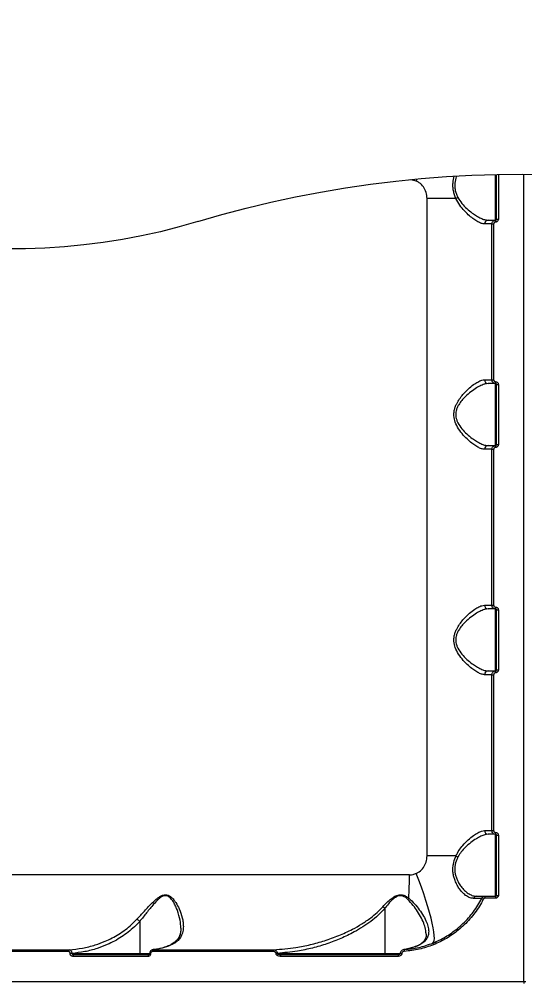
# Model space of a CAD drawing. Header units: millimetres. Extents: x -9608 to 9087, y -7864 to 6934.
# Drawn here: x 3147 to 3416, y 2460 to 2972 of the extents above; entities that cross this region are included whole.
import ezdxf

# ---------------------------------------------------------------- set-up
doc = ezdxf.new("R2010")
doc.units = ezdxf.units.MM
for name, color, linetype in [('DIKOM_ОБЪЕКТ', 7, 'Continuous'), ('DIKOM_РАЗМЕР_ЗОНА', 7, 'Continuous'), ('DIKOM_РАЗМЕР_ОБЪЕКТА', 7, 'Continuous')]:
    doc.layers.add(name, color=color, linetype=linetype)
doc.styles.add('style1', font='arial.ttf', dxfattribs={"width": 0.8})
doc.dimstyles.new('1-50', dxfattribs={"dimtxt": 300, "dimasz": 200, "dimexe": 100, "dimexo": 0, "dimgap": 100, "dimtad": 1, "dimtxsty": 'style1', "dimcen": 200, "dimclrd": 7, "dimclre": 7, "dimclrt": 7, "dimadec": 1, "dimazin": 2, "dimtfac": 1, "dimtmove": 0, "dimatfit": 2, "dimfxl": 0, "dimlwd": 25, "dimlwe": 18, "dimarcsym": 0})

# ---------------------------------------------------------------- blocks, each defined once
blk = doc.blocks.new('*D16')
at = {"layer": 'Defpoints', "color": 0, "transparency": 16777216}
for p in [(-6124.98, 3662.49), (7038.99, -2261.04), (7038.99, -7136.19)]:
    blk.add_point(p, dxfattribs=at)
at = {"layer": 'DIKOM_РАЗМЕР_ОБЪЕКТА', "color": 7, "lineweight": 18, "transparency": 16777216}
for p, q in [((-6124.98, 3662.49), (-6124.98, -7236.19)), ((7038.99, -2261.04), (7038.99, -7236.19))]:
    blk.add_line(p, q, dxfattribs=at)
at = {"layer": 'DIKOM_РАЗМЕР_ОБЪЕКТА', "color": 7, "lineweight": 25, "transparency": 16777216}
blk.add_line((-5924.98, -7136.19), (6838.99, -7136.19), dxfattribs=at)
at = {"layer": 'DIKOM_РАЗМЕР_ОБЪЕКТА', "color": 7, "transparency": 16777216}
for points in [[(-5924.98, -7102.86), (-5924.98, -7169.53), (-6124.98, -7136.19)], [(6838.99, -7102.86), (6838.99, -7169.53), (7038.99, -7136.19)]]:
    blk.add_solid(points, dxfattribs=at)
at = {"layer": 'DIKOM_РАЗМЕР_ОБЪЕКТА', "color": 7, "transparency": 16777216, "insert": (326.37, -6882.92), "char_height": 300, "attachment_point": 5, "style": 'style1'}
blk.add_mtext('13200', dxfattribs=at)
blk = doc.blocks.new('*D19')
at = {"layer": 'Defpoints', "color": 0, "transparency": 16777216}
for p in [(-8101.46, 2662.49), (9079.68, -1911.42), (9079.68, -7764.48)]:
    blk.add_point(p, dxfattribs=at)
at = {"layer": 'DIKOM_РАЗМЕР_ЗОНА', "color": 7, "lineweight": 18, "transparency": 16777216}
for p, q in [((-8101.46, 2662.49), (-8101.46, -7864.48)), ((9079.68, -1911.42), (9079.68, -7864.48))]:
    blk.add_line(p, q, dxfattribs=at)
at = {"layer": 'DIKOM_РАЗМЕР_ЗОНА', "color": 7, "lineweight": 25, "transparency": 16777216}
blk.add_line((-7901.46, -7764.48), (8879.68, -7764.48), dxfattribs=at)
at = {"layer": 'DIKOM_РАЗМЕР_ЗОНА', "color": 7, "transparency": 16777216}
for points in [[(-7901.46, -7731.15), (-7901.46, -7797.81), (-8101.46, -7764.48)], [(8879.68, -7731.15), (8879.68, -7797.81), (9079.68, -7764.48)]]:
    blk.add_solid(points, dxfattribs=at)
at = {"layer": 'DIKOM_РАЗМЕР_ЗОНА', "color": 7, "transparency": 16777216, "insert": (369.42, -7511.31), "char_height": 300, "attachment_point": 5, "style": 'style1'}
blk.add_mtext('17200', dxfattribs=at)

msp = doc.modelspace()

# ---------------------------------------------------------------- linework, layer by layer
at = {"layer": 'DIKOM_ОБЪЕКТ', "color": 7, "linetype": 'Continuous', "lineweight": 15}
for p, q in [((3358.676, 2886.254), (3355.838, 2886.957)), ((3358.676, 2886.254), (3359.119, 2887.401)), ((3400.882, 2865.463), (3400.882, 2889.803)), ((3401.385, 2865.963), (3401.385, 2889.815)), ((3402.347, 2889.835), (3402.347, 2865.963)), ((3415.881, 2459.963), (3415.881, 2889.959)), ((3364.383, 2526.963), (3364.383, 2876.963)), ((3379.794, 2876.963), (3364.383, 2876.963)), ((3396.838, 2865.463), (3400.882, 2865.463)), ((3401.385, 2865.963), (3402.347, 2865.963)), ((3398.883, 2863.463), (3395.023, 2863.463)), ((3398.883, 2863.463), (3399.844, 2863.463)), ((3398.883, 2780.463), (3398.883, 2863.463)), ((3399.844, 2863.463), (3399.844, 2780.463)), ((3395.023, 2780.463), (3398.883, 2780.463)), ((3400.882, 2778.463), (3396.838, 2778.463)), ((3398.883, 2780.463), (3399.844, 2780.463)), ((3400.882, 2745.463), (3400.882, 2778.463)), ((3401.385, 2777.963), (3402.347, 2777.963)), ((3401.385, 2745.963), (3401.385, 2777.963)), ((3402.347, 2777.963), (3402.347, 2745.963)), ((3398.883, 2743.463), (3395.023, 2743.463)), ((3396.838, 2745.463), (3400.882, 2745.463)), ((3398.883, 2743.463), (3399.844, 2743.463)), ((3398.883, 2660.463), (3398.883, 2743.463)), ((3399.844, 2743.463), (3399.844, 2660.463)), ((3401.385, 2745.963), (3402.347, 2745.963)), ((3395.023, 2660.463), (3398.883, 2660.463)), ((3398.883, 2660.463), (3399.844, 2660.463)), ((3400.882, 2658.463), (3396.838, 2658.463)), ((3400.882, 2625.463), (3400.882, 2658.463)), ((3401.385, 2657.963), (3402.347, 2657.963)), ((3401.385, 2625.963), (3401.385, 2657.963)), ((3402.347, 2657.963), (3402.347, 2625.963)), ((3396.838, 2625.463), (3400.882, 2625.463)), ((3401.385, 2625.963), (3402.347, 2625.963)), ((3398.883, 2623.463), (3395.023, 2623.463)), ((3398.883, 2623.463), (3399.844, 2623.463)), ((3398.883, 2540.463), (3398.883, 2623.463)), ((3399.844, 2623.463), (3399.844, 2540.463)), ((3395.023, 2540.463), (3398.883, 2540.463)), ((3400.882, 2538.463), (3396.838, 2538.463)), ((3398.883, 2540.463), (3399.844, 2540.463)), ((3400.882, 2505.463), (3400.882, 2538.463)), ((3401.385, 2537.963), (3402.347, 2537.963)), ((3401.385, 2505.963), (3401.385, 2537.963)), ((3402.347, 2537.963), (3402.347, 2505.963)), ((3379.794, 2526.963), (3364.383, 2526.963)), ((3355.029, 2516.913), (3034.885, 2516.913)), ((3400.851, 2504.463), (3395.221, 2504.463)), ((3395.267, 2505.463), (3400.882, 2505.463)), ((3401.385, 2505.963), (3402.347, 2505.963)), ((3341.968, 2499.076), (3341.968, 2474.963)), ((3211.536, 2492.123), (3211.536, 2474.963)), ((3173.511, 2476.023), (3107.532, 2476.023)), ((3108.218, 2477.02), (3174.045, 2477.02)), ((3282.565, 2476.023), (3218.249, 2476.023)), ((3218.982, 2477.087), (3218.555, 2477.053)), ((3218.692, 2477.02), (3282.87, 2477.02)), ((3358.737, 2478.861), (3358.707, 2478.851)), ((3174.472, 2474.963), (3174.472, 2475.066)), ((3175.372, 2475.066), (3174.472, 2475.066)), ((3175.372, 2474.963), (3174.472, 2474.963)), ((3175.372, 2475.066), (3175.372, 2474.963)), ((3175.372, 2474.963), (3211.536, 2474.963)), ((3215.869, 2473.463), (3175.998, 2473.463)), ((3176.578, 2474.463), (3216.342, 2474.463)), ((3211.536, 2474.963), (3216.754, 2474.963)), ((3216.754, 2474.996), (3216.754, 2474.963)), ((3217.273, 2474.996), (3216.754, 2474.996)), ((3217.273, 2474.963), (3216.754, 2474.963)), ((3217.273, 2474.996), (3217.273, 2474.963)), ((3284.03, 2474.963), (3284.03, 2475.084)), ((3284.686, 2475.084), (3284.03, 2475.084)), ((3284.686, 2474.963), (3284.03, 2474.963)), ((3284.686, 2475.084), (3284.686, 2474.963)), ((3284.686, 2474.963), (3341.968, 2474.963)), ((3349.033, 2473.463), (3286.38, 2473.463)), ((3286.685, 2474.463), (3349.2, 2474.463)), ((3341.968, 2474.963), (3350.146, 2474.963)), ((3350.131, 2475.057), (3350.131, 2474.963)), ((3350.131, 2475.057), (3350.986, 2475.057)), ((3350.131, 2474.963), (3350.986, 2474.963)), ((3350.986, 2475.057), (3350.986, 2474.963)), ((3415.881, 2459.963), (2996.89, 2459.963)), ((3415.881, 2459.963), (3415.881, 2458.963)), ((3416.888, 2459.963), (3415.881, 2459.963))]:
    msp.add_line(p, q, dxfattribs=at)
at = {"layer": 'DIKOM_ОБЪЕКТ', "color": 7, "linetype": 'Continuous', "lineweight": 15, "flags": 128}
for points in [[(3242.328, 2864.673), (3255.191, 2868.399), (3268.161, 2871.834), (3281.223, 2874.977), (3294.391, 2877.825), (3307.62, 2880.377), (3320.941, 2882.631), (3334.308, 2884.586), (3347.736, 2886.239), (3361.209, 2887.59), (3374.713, 2888.639), (3388.248, 2889.383), (3401.797, 2889.824), (3415.363, 2889.96), (3428.928, 2889.791)], [(3242.328, 2864.673), (3232.455, 2861.855), (3222.476, 2859.335), (3212.405, 2857.116), (3202.243, 2855.2), (3192.02, 2853.591), (3181.735, 2852.289), (3171.405, 2851.296), (3161.029, 2850.614), (3150.653, 2850.244), (3140.247, 2850.185)], [(3367.496, 2480.569), (3367.908, 2481.047), (3368.182, 2481.886), (3368.289, 2483.078), (3368.243, 2484.612), (3368.045, 2486.473), (3367.694, 2488.641), (3367.191, 2491.096), (3366.534, 2493.813), (3365.756, 2496.766), (3364.841, 2499.925), (3363.803, 2503.26), (3362.659, 2506.737), (3361.423, 2510.321), (3360.08, 2513.979), (3358.676, 2517.673)], [(3218.692, 2477.02), (3218.6, 2476.989), (3218.524, 2476.924), (3218.448, 2476.828), (3218.372, 2476.704), (3218.326, 2476.556), (3218.28, 2476.389), (3218.265, 2476.209), (3218.249, 2476.023)], [(3359.058, 2478.917), (3358.813, 2478.887), (3358.737, 2478.861)], [(3176.578, 2474.463), (3176.456, 2474.444), (3176.349, 2474.387), (3176.257, 2474.295), (3176.166, 2474.17), (3176.089, 2474.019), (3176.044, 2473.846), (3176.013, 2473.658), (3175.998, 2473.463)], [(3211.688, 2474.463), (3211.658, 2474.473), (3211.627, 2474.501), (3211.597, 2474.547), (3211.581, 2474.61), (3211.566, 2474.685), (3211.551, 2474.772), (3211.536, 2474.866), (3211.536, 2474.963)], [(3216.342, 2474.463), (3216.251, 2474.444), (3216.159, 2474.387), (3216.083, 2474.295), (3216.006, 2474.17), (3215.945, 2474.019), (3215.9, 2473.846), (3215.869, 2473.658), (3215.869, 2473.463)], [(3286.685, 2474.463), (3286.624, 2474.444), (3286.563, 2474.387), (3286.517, 2474.295), (3286.456, 2474.17), (3286.426, 2474.019), (3286.395, 2473.846), (3286.38, 2473.658), (3286.38, 2473.463)], [(3342.136, 2474.463), (3342.105, 2474.473), (3342.075, 2474.501), (3342.044, 2474.547), (3342.014, 2474.61), (3341.998, 2474.685), (3341.983, 2474.772), (3341.968, 2474.866), (3341.968, 2474.963)]]:
    msp.add_lwpolyline(points, dxfattribs=at)
at = {"layer": 'DIKOM_ОБЪЕКТ', "color": 7, "linetype": 'Continuous', "lineweight": 15}
for centre, radius, start, end in [((3383.389, 2871.33), 6.682, 112.49842, 122.54285), ((3396.932, 2863.553), 1.912, 92.81682, 182.70996), ((3406.745, 2864.784), 5.902, 173.39009, 183.11368), ((3396.932, 2780.373), 1.912, 177.29205, 267.18117), ((3406.745, 2779.143), 5.902, 176.88685, 186.60937), ((3396.933, 2743.553), 1.912, 92.82385, 182.70633), ((3406.748, 2744.784), 5.905, 173.39265, 183.11155), ((3396.932, 2660.373), 1.912, 177.29205, 267.18117), ((3406.745, 2659.143), 5.902, 176.88685, 186.60937), ((3396.933, 2623.553), 1.912, 92.82385, 182.70633), ((3406.748, 2624.784), 5.905, 173.39265, 183.11155), ((3396.932, 2540.373), 1.912, 177.29353, 267.17969), ((3406.745, 2539.143), 5.902, 176.88685, 186.60937), ((3383.393, 2532.605), 6.692, 237.46403, 247.49471), ((3140.412, 2516.182), 214.619, 356.86259, 0.19529), ((3358.646, 2500.743), 5.398, 136.8312, 145.34889), ((3390.84, 2503.698), 1.766, 91.91507, 158.75702), ((3401.137, 2517.578), 15.269, 239.90911, 243.48646), ((3400.517, 2504.722), 5.302, 171.96211, 182.79621), ((3406.748, 2504.784), 5.905, 173.39265, 183.11155), ((3335.998, 2492.93), 8.568, 45.83133, 54.7286), ((3383.602, 2489.84), 3.576, 207.67143, 222.94611), ((3370.391, 2480.879), 2.911, 186.1026, 205.14529), ((3174.448, 2476.163), 0.947, 115.17355, 188.48828), ((3283.739, 2476.209), 1.188, 136.9592, 189.01252), ((3353.999, 2476.505), 1.755, 159.09989, 192.13209), ((3350.68, 2473.701), 1.665, 152.74165, 188.20304)]:
    msp.add_arc(centre, radius, start, end, dxfattribs=at)
for points, knots in [([(3364.383, 2876.963), (3364.286, 2878.077), (3364.094, 2880.283), (3362.574, 2883.229), (3360.654, 2885.241), (3359.198, 2885.987), (3358.676, 2886.254)], [0, 0, 0, 0, 0.2885334, 0.5716176, 0.8466559, 1, 1, 1, 1]), ([(3379.794, 2876.963), (3379.526, 2877.607), (3378.984, 2878.909), (3378.427, 2880.999), (3378.12, 2883.171), (3378.152, 2885.866), (3378.609, 2887.683), (3378.894, 2888.816)], [0, 0, 0, 0, 0.1727531, 0.3493629, 0.5228052, 0.702104, 1, 1, 1, 1]), ([(3380.099, 2888.87), (3380.058, 2888.777), (3379.582, 2887.695), (3379.177, 2885.804), (3379.112, 2883.376), (3379.259, 2882.029), (3379.571, 2880.674), (3379.986, 2879.294), (3380.547, 2878.105), (3380.832, 2877.504)], [0, 0, 0, 0, 0.0284872, 0.329654, 0.482869, 0.6415069, 0.6643992, 0.8301185, 1, 1, 1, 1]), ([(3395.023, 2863.463), (3394.471, 2863.528), (3393.365, 2863.657), (3391.386, 2864.583), (3389.253, 2865.928), (3386.88, 2867.816), (3384.312, 2870.274), (3381.729, 2873.308), (3380.425, 2875.772), (3379.794, 2876.963)], [0, 0, 0, 0, 0.1315274, 0.2634163, 0.3952914, 0.5269685, 0.6883817, 0.8494534, 1, 1, 1, 1]), ([(3380.832, 2877.504), (3381.501, 2876.438), (3382.894, 2874.217), (3385.594, 2871.532), (3388.281, 2869.353), (3390.78, 2867.668), (3392.982, 2866.472), (3395.062, 2865.637), (3396.24, 2865.522), (3396.838, 2865.463)], [0, 0, 0, 0, 0.1465843, 0.3053574, 0.4691741, 0.6009863, 0.7349838, 0.8655207, 1, 1, 1, 1]), ([(3398.883, 2863.463), (3398.891, 2863.61), (3398.912, 2863.982), (3399.16, 2864.541), (3399.607, 2865.055), (3400.21, 2865.394), (3400.659, 2865.44), (3400.882, 2865.463)], [0, 0, 0, 0, 0.1406991, 0.3560372, 0.5700668, 0.787077, 1, 1, 1, 1]), ([(3402.347, 2865.963), (3402.342, 2865.853), (3402.331, 2865.573), (3402.138, 2865.154), (3401.801, 2864.771), (3401.352, 2864.515), (3401.017, 2864.48), (3400.851, 2864.463)], [0, 0, 0, 0, 0.1407981, 0.3570059, 0.5724154, 0.7883078, 1, 1, 1, 1]), ([(3400.882, 2865.463), (3400.939, 2865.469), (3401.053, 2865.481), (3401.207, 2865.563), (3401.317, 2865.694), (3401.372, 2865.834), (3401.382, 2865.926), (3401.385, 2865.963)], [0, 0, 0, 0, 0.21736685, 0.4379338, 0.64770619, 0.85972969, 1, 1, 1, 1]), ([(3400.851, 2864.463), (3400.737, 2864.453), (3400.511, 2864.432), (3400.214, 2864.254), (3399.979, 2864.007), (3399.871, 2863.72), (3399.852, 2863.536), (3399.844, 2863.463)], [0, 0, 0, 0, 0.217244, 0.4294636, 0.6461906, 0.8591468, 1, 1, 1, 1]), ([(3395.023, 2743.463), (3394.481, 2743.525), (3393.378, 2743.65), (3391.402, 2744.573), (3389.272, 2745.926), (3386.899, 2747.796), (3384.327, 2750.261), (3381.764, 2753.337), (3379.713, 2756.753), (3378.782, 2759.865), (3378.623, 2762.31), (3378.853, 2764.177), (3379.361, 2766.026), (3380.284, 2768.132), (3381.681, 2770.384), (3383.758, 2773.027), (3386.321, 2775.636), (3389.023, 2777.842), (3391.454, 2779.386), (3393.428, 2780.297), (3394.522, 2780.411), (3395.023, 2780.463)], [0, 0, 0, 0, 0.0545307, 0.1109927, 0.1659286, 0.2220388, 0.2890505, 0.357901, 0.4226218, 0.4773581, 0.5047163, 0.5330742, 0.5623093, 0.5923529, 0.6399532, 0.6886349, 0.7592958, 0.8321005, 0.8902224, 0.9498492, 1, 1, 1, 1]), ([(3396.838, 2778.463), (3396.314, 2778.416), (3395.177, 2778.314), (3393.091, 2777.512), (3390.577, 2776.158), (3387.738, 2774.185), (3385.054, 2771.897), (3382.849, 2769.513), (3381.395, 2767.523), (3380.404, 2765.619), (3379.763, 2763.682), (3379.623, 2761.954), (3379.804, 2760.332), (3380.125, 2759.045), (3381.078, 2756.856), (3382.92, 2754.264), (3385.582, 2751.523), (3388.283, 2749.355), (3390.779, 2747.668), (3392.982, 2746.472), (3395.062, 2745.637), (3396.24, 2745.522), (3396.838, 2745.463)], [0, 0, 0, 0, 0.050724, 0.1099634, 0.170779, 0.2426667, 0.3165542, 0.3637564, 0.4120248, 0.4401017, 0.468871, 0.5101079, 0.5210874, 0.5467971, 0.573405, 0.6369818, 0.7045203, 0.774203, 0.8302719, 0.8872703, 0.9427967, 1, 1, 1, 1]), ([(3400.882, 2778.463), (3400.733, 2778.473), (3400.363, 2778.496), (3399.805, 2778.741), (3399.301, 2779.192), (3398.94, 2779.785), (3398.902, 2780.238), (3398.883, 2780.463)], [0, 0, 0, 0, 0.1424204, 0.3541026, 0.5693796, 0.7856569, 1, 1, 1, 1]), ([(3399.844, 2780.463), (3399.858, 2780.351), (3399.886, 2780.13), (3400.042, 2779.82), (3400.306, 2779.605), (3400.587, 2779.478), (3400.774, 2779.467), (3400.851, 2779.463)], [0, 0, 0, 0, 0.2141115, 0.4246951, 0.6426313, 0.8533851, 1, 1, 1, 1]), ([(3400.851, 2779.463), (3400.959, 2779.455), (3401.237, 2779.435), (3401.66, 2779.258), (3402.046, 2778.92), (3402.307, 2778.469), (3402.334, 2778.132), (3402.347, 2777.963)], [0, 0, 0, 0, 0.1375287, 0.3551391, 0.5714925, 0.7860604, 1, 1, 1, 1]), ([(3401.385, 2777.963), (3401.379, 2778.019), (3401.365, 2778.13), (3401.286, 2778.281), (3401.159, 2778.399), (3401.013, 2778.453), (3400.918, 2778.46), (3400.882, 2778.463)], [0, 0, 0, 0, 0.2133992, 0.4234231, 0.6339453, 0.8627362, 1, 1, 1, 1]), ([(3398.883, 2743.463), (3398.891, 2743.61), (3398.912, 2743.982), (3399.16, 2744.541), (3399.607, 2745.055), (3400.21, 2745.394), (3400.659, 2745.44), (3400.882, 2745.463)], [0, 0, 0, 0, 0.14069818, 0.35603494, 0.57006311, 0.7870719, 1, 1, 1, 1]), ([(3400.851, 2744.463), (3400.737, 2744.453), (3400.511, 2744.432), (3400.214, 2744.254), (3399.979, 2744.007), (3399.871, 2743.72), (3399.852, 2743.536), (3399.844, 2743.463)], [0, 0, 0, 0, 0.2172431, 0.4294617, 0.6461876, 0.8590722, 1, 1, 1, 1]), ([(3402.347, 2745.963), (3402.342, 2745.853), (3402.331, 2745.573), (3402.138, 2745.154), (3401.801, 2744.771), (3401.352, 2744.515), (3401.017, 2744.48), (3400.851, 2744.463)], [0, 0, 0, 0, 0.1407981, 0.3570059, 0.5724154, 0.7883078, 1, 1, 1, 1]), ([(3400.882, 2745.463), (3400.939, 2745.469), (3401.053, 2745.481), (3401.207, 2745.563), (3401.317, 2745.694), (3401.372, 2745.834), (3401.382, 2745.926), (3401.385, 2745.963)], [0, 0, 0, 0, 0.2173473, 0.4379198, 0.6476974, 0.8597262, 1, 1, 1, 1]), ([(3395.023, 2623.463), (3394.481, 2623.525), (3393.378, 2623.65), (3391.402, 2624.573), (3389.272, 2625.926), (3386.899, 2627.796), (3384.327, 2630.261), (3381.764, 2633.337), (3379.713, 2636.753), (3378.782, 2639.865), (3378.623, 2642.31), (3378.853, 2644.177), (3379.361, 2646.026), (3380.284, 2648.132), (3381.681, 2650.384), (3383.758, 2653.027), (3386.321, 2655.636), (3389.023, 2657.842), (3391.454, 2659.386), (3393.428, 2660.297), (3394.522, 2660.411), (3395.023, 2660.463)], [0, 0, 0, 0, 0.0545307, 0.1109927, 0.1659286, 0.2220388, 0.2890505, 0.3579023, 0.4226215, 0.4773579, 0.5047161, 0.533074, 0.5623091, 0.5923527, 0.6399529, 0.6886347, 0.7592956, 0.8321003, 0.8902229, 0.9498492, 1, 1, 1, 1]), ([(3400.882, 2658.463), (3400.733, 2658.473), (3400.363, 2658.496), (3399.805, 2658.741), (3399.301, 2659.192), (3398.94, 2659.785), (3398.902, 2660.238), (3398.883, 2660.463)], [0, 0, 0, 0, 0.1424204, 0.3541026, 0.5693796, 0.7856569, 1, 1, 1, 1]), ([(3399.844, 2660.463), (3399.858, 2660.351), (3399.886, 2660.13), (3400.042, 2659.82), (3400.306, 2659.605), (3400.587, 2659.478), (3400.774, 2659.467), (3400.851, 2659.463)], [0, 0, 0, 0, 0.2141115, 0.4246951, 0.6426313, 0.8533851, 1, 1, 1, 1]), ([(3396.838, 2658.463), (3396.314, 2658.416), (3395.177, 2658.314), (3393.091, 2657.512), (3390.577, 2656.158), (3387.738, 2654.185), (3385.054, 2651.897), (3382.849, 2649.513), (3381.395, 2647.523), (3380.404, 2645.619), (3379.763, 2643.682), (3379.623, 2641.954), (3379.804, 2640.332), (3380.125, 2639.045), (3381.078, 2636.856), (3382.92, 2634.264), (3385.582, 2631.523), (3388.283, 2629.355), (3390.779, 2627.668), (3392.982, 2626.472), (3395.062, 2625.637), (3396.24, 2625.522), (3396.838, 2625.463)], [0, 0, 0, 0, 0.050724, 0.1099634, 0.170779, 0.2426667, 0.3165542, 0.3637564, 0.4120248, 0.4401017, 0.468871, 0.5101079, 0.5210874, 0.5467971, 0.573405, 0.6369818, 0.7045203, 0.774203, 0.8302719, 0.8872703, 0.9427967, 1, 1, 1, 1]), ([(3400.851, 2659.463), (3400.959, 2659.455), (3401.237, 2659.435), (3401.66, 2659.258), (3402.046, 2658.92), (3402.307, 2658.469), (3402.334, 2658.132), (3402.347, 2657.963)], [0, 0, 0, 0, 0.1375287, 0.3551391, 0.5714925, 0.7860604, 1, 1, 1, 1]), ([(3401.385, 2657.963), (3401.379, 2658.019), (3401.365, 2658.13), (3401.286, 2658.281), (3401.159, 2658.399), (3401.013, 2658.453), (3400.918, 2658.46), (3400.882, 2658.463)], [0, 0, 0, 0, 0.2133992, 0.4234231, 0.6339453, 0.8627362, 1, 1, 1, 1]), ([(3398.883, 2623.463), (3398.891, 2623.61), (3398.912, 2623.982), (3399.16, 2624.541), (3399.607, 2625.055), (3400.21, 2625.394), (3400.659, 2625.44), (3400.882, 2625.463)], [0, 0, 0, 0, 0.14069818, 0.35603494, 0.57006311, 0.7870719, 1, 1, 1, 1]), ([(3400.851, 2624.463), (3400.737, 2624.453), (3400.511, 2624.432), (3400.214, 2624.254), (3399.979, 2624.007), (3399.871, 2623.72), (3399.852, 2623.536), (3399.844, 2623.463)], [0, 0, 0, 0, 0.2172431, 0.4294617, 0.6461876, 0.8590722, 1, 1, 1, 1]), ([(3402.347, 2625.963), (3402.342, 2625.853), (3402.331, 2625.573), (3402.138, 2625.154), (3401.801, 2624.771), (3401.352, 2624.515), (3401.017, 2624.48), (3400.851, 2624.463)], [0, 0, 0, 0, 0.1407981, 0.3570059, 0.5724154, 0.7883078, 1, 1, 1, 1]), ([(3400.882, 2625.463), (3400.939, 2625.469), (3401.053, 2625.481), (3401.207, 2625.563), (3401.317, 2625.694), (3401.372, 2625.834), (3401.382, 2625.926), (3401.385, 2625.963)], [0, 0, 0, 0, 0.2173473, 0.4379198, 0.6476974, 0.8597262, 1, 1, 1, 1]), ([(3379.794, 2526.963), (3380.317, 2527.986), (3381.365, 2530.033), (3383.631, 2532.884), (3386.259, 2535.582), (3388.976, 2537.807), (3391.402, 2539.357), (3393.405, 2540.29), (3394.508, 2540.408), (3395.023, 2540.463)], [0, 0, 0, 0, 0.1281715, 0.2566488, 0.4269152, 0.5969333, 0.7374831, 0.8775587, 1, 1, 1, 1]), ([(3396.838, 2538.463), (3396.293, 2538.414), (3395.128, 2538.308), (3393.032, 2537.48), (3390.505, 2536.11), (3387.655, 2534.13), (3384.929, 2531.745), (3382.525, 2529.211), (3381.401, 2527.36), (3380.832, 2526.423)], [0, 0, 0, 0, 0.12291685, 0.2624271, 0.40599983, 0.57482233, 0.7480714, 0.87234828, 1, 1, 1, 1]), ([(3400.882, 2538.463), (3400.733, 2538.473), (3400.363, 2538.496), (3399.805, 2538.741), (3399.301, 2539.192), (3398.94, 2539.785), (3398.902, 2540.238), (3398.883, 2540.463)], [0, 0, 0, 0, 0.1424204, 0.3541026, 0.5693796, 0.7856569, 1, 1, 1, 1]), ([(3399.844, 2540.463), (3399.858, 2540.351), (3399.886, 2540.13), (3400.042, 2539.82), (3400.306, 2539.605), (3400.587, 2539.478), (3400.774, 2539.467), (3400.851, 2539.463)], [0, 0, 0, 0, 0.2141115, 0.4246951, 0.6426313, 0.8533851, 1, 1, 1, 1]), ([(3400.851, 2539.463), (3400.959, 2539.455), (3401.237, 2539.435), (3401.66, 2539.258), (3402.046, 2538.92), (3402.307, 2538.469), (3402.334, 2538.132), (3402.347, 2537.963)], [0, 0, 0, 0, 0.1375287, 0.3551391, 0.5714925, 0.7860604, 1, 1, 1, 1]), ([(3401.385, 2537.963), (3401.379, 2538.019), (3401.365, 2538.13), (3401.286, 2538.281), (3401.159, 2538.399), (3401.013, 2538.453), (3400.918, 2538.46), (3400.882, 2538.463)], [0, 0, 0, 0, 0.2133992, 0.4234231, 0.6339453, 0.8627362, 1, 1, 1, 1]), ([(3358.676, 2517.673), (3359.198, 2517.939), (3360.654, 2518.685), (3362.574, 2520.697), (3364.094, 2523.643), (3364.286, 2525.85), (3364.383, 2526.963)], [0, 0, 0, 0, 0.15334427, 0.42838285, 0.71147651, 1, 1, 1, 1]), ([(3389.194, 2504.338), (3388.583, 2504.398), (3387.342, 2504.521), (3385.411, 2505.522), (3383.526, 2507.106), (3381.803, 2509.094), (3380.388, 2511.398), (3379.321, 2513.603), (3378.631, 2515.856), (3378.196, 2517.993), (3378.108, 2520.275), (3378.403, 2523.119), (3379.102, 2525.368), (3379.702, 2526.75), (3379.794, 2526.963)], [0, 0, 0, 0, 0.1084138, 0.2202793, 0.3275631, 0.4384021, 0.5237396, 0.6115703, 0.6744832, 0.7391103, 0.8027908, 0.8689228, 0.9797546, 1, 1, 1, 1]), ([(3380.832, 2526.423), (3380.734, 2526.227), (3380.108, 2524.971), (3379.404, 2522.988), (3379.105, 2520.485), (3379.144, 2519.075), (3379.332, 2517.648), (3379.63, 2516.199), (3380.415, 2514.143), (3381.516, 2512.072), (3383.014, 2509.956), (3384.809, 2508.08), (3386.783, 2506.61), (3388.81, 2505.65), (3390.118, 2505.526), (3390.781, 2505.463)], [0, 0, 0, 0, 0.0200932, 0.1286955, 0.1852229, 0.2439639, 0.2548303, 0.3167034, 0.3805936, 0.4664638, 0.55457, 0.6637921, 0.7760504, 0.8865122, 1, 1, 1, 1]), ([(3355.029, 2516.913), (3355.09, 2516.913), (3355.735, 2516.917), (3356.99, 2517.044), (3358.108, 2517.461), (3358.676, 2517.673)], [0, 0, 0, 0, 0.0488892, 0.5165834, 1, 1, 1, 1]), ([(3210.025, 2493.306), (3211.34, 2494.742), (3214.003, 2497.648), (3217.558, 2501.42), (3220.289, 2503.988), (3222.151, 2505.334), (3223.633, 2506.115), (3225.191, 2506.419), (3226.797, 2506.079), (3228.273, 2505.086), (3229.595, 2503.698), (3231.066, 2501.582), (3232.787, 2498.347), (3234.023, 2494.791), (3234.613, 2491.668), (3234.759, 2489.19), (3234.528, 2486.648), (3233.686, 2484.319), (3232.353, 2482.374), (3230.733, 2480.885), (3229.326, 2480.124), (3228.686, 2479.779)], [0, 0, 0, 0, 0.0913516, 0.1849506, 0.2390073, 0.2665518, 0.2946954, 0.3211062, 0.3474913, 0.3830774, 0.4183785, 0.4536168, 0.5268267, 0.6259637, 0.6771214, 0.728262, 0.7903997, 0.8541089, 0.904679, 0.9566918, 1, 1, 1, 1]), ([(3340.945, 2499.925), (3341.634, 2500.668), (3343.011, 2502.153), (3345.124, 2504.047), (3347.258, 2505.558), (3349.288, 2506.352), (3351.308, 2506.322), (3353.102, 2505.65), (3354.16, 2504.85), (3354.709, 2504.435)], [0, 0, 0, 0, 0.1849344, 0.3696765, 0.5092052, 0.6526226, 0.7508124, 0.8706111, 1, 1, 1, 1]), ([(3233.34, 2488.47), (3233.276, 2489.913), (3233.14, 2492.959), (3231.927, 2496.941), (3230.652, 2500.191), (3229.469, 2502.472), (3228.067, 2504.317), (3226.602, 2505.529), (3225.146, 2505.896), (3223.779, 2505.576), (3222.53, 2504.812), (3221.691, 2504.119), (3220.445, 2502.968), (3218.314, 2500.639), (3215.129, 2496.69), (3212.734, 2493.647), (3211.536, 2492.123)], [0, 0, 0, 0, 0.1289745, 0.272218, 0.3393067, 0.4064571, 0.4730911, 0.5202315, 0.5543036, 0.5882085, 0.6223842, 0.6571457, 0.6628091, 0.7380409, 0.8688641, 1, 1, 1, 1]), ([(3354.205, 2503.812), (3353.719, 2504.244), (3352.802, 2505.061), (3351.204, 2505.792), (3349.481, 2505.821), (3348.333, 2505.332), (3347.081, 2504.575), (3345.657, 2503.379), (3343.79, 2501.394), (3342.576, 2499.849), (3341.968, 2499.076)], [0, 0, 0, 0, 0.129976, 0.2453418, 0.3381602, 0.456058, 0.4776239, 0.6178306, 0.8087271, 1, 1, 1, 1]), ([(3363.864, 2485.22), (3363.852, 2485.904), (3363.824, 2487.514), (3362.992, 2490.371), (3361.525, 2493.749), (3359.464, 2497.228), (3357.097, 2500.683), (3355.175, 2502.762), (3354.205, 2503.812)], [0, 0, 0, 0, 0.1225485, 0.2885871, 0.4728067, 0.6614101, 0.8291163, 1, 1, 1, 1]), ([(3354.709, 2504.435), (3355.74, 2503.468), (3357.827, 2501.509), (3360.395, 2498.247), (3362.645, 2494.925), (3364.227, 2491.736), (3365.158, 2488.8), (3365.353, 2486.308), (3364.919, 2484.118), (3363.917, 2482.263), (3362.28, 2480.616), (3360.532, 2479.55), (3359.341, 2479.038), (3359.058, 2478.917)], [0, 0, 0, 0, 0.10246995, 0.20750335, 0.31920446, 0.43348474, 0.53238769, 0.63393588, 0.71723486, 0.80281482, 0.88621716, 0.97295309, 1, 1, 1, 1]), ([(3380.435, 2488.18), (3382.501, 2490.016), (3385.629, 2492.797), (3389.11, 2497.197), (3391.514, 2500.673), (3392.832, 2503.148), (3393.481, 2504.367)], [0, 0, 0, 0, 0.39540863, 0.59869632, 0.80242678, 1, 1, 1, 1]), ([(3394.321, 2503.915), (3393.656, 2502.673), (3392.325, 2500.188), (3389.939, 2496.689), (3387.257, 2493.363), (3384.288, 2490.23), (3382.085, 2488.345), (3380.984, 2487.404)], [0, 0, 0, 0, 0.1974689, 0.3951064, 0.5930106, 0.7966762, 1, 1, 1, 1]), ([(3393.481, 2504.367), (3393.389, 2504.365), (3393.2, 2504.363), (3391.798, 2504.354), (3390.307, 2504.345), (3389.442, 2504.34), (3389.194, 2504.338)], [0, 0, 0, 0, 0.3361544, 0.6820799, 0.9087552, 1, 1, 1, 1]), ([(3390.781, 2505.463), (3391.624, 2505.463), (3393.362, 2505.463), (3394.942, 2505.463), (3395.158, 2505.463), (3395.267, 2505.463)], [0, 0, 0, 0, 0.31743689, 0.65389584, 1, 1, 1, 1]), ([(3393.481, 2504.367), (3393.511, 2504.419), (3393.652, 2504.664), (3393.992, 2505.055), (3394.595, 2505.394), (3395.044, 2505.44), (3395.267, 2505.463)], [0, 0, 0, 0, 0.0817643, 0.3870156, 0.6964458, 1, 1, 1, 1]), ([(3395.221, 2504.463), (3395.107, 2504.453), (3394.881, 2504.432), (3394.583, 2504.254), (3394.407, 2504.065), (3394.335, 2503.941), (3394.321, 2503.915)], [0, 0, 0, 0, 0.3088155, 0.610567, 0.9187133, 1, 1, 1, 1]), ([(3402.347, 2505.963), (3402.342, 2505.853), (3402.331, 2505.573), (3402.138, 2505.154), (3401.801, 2504.771), (3401.352, 2504.515), (3401.017, 2504.48), (3400.851, 2504.463)], [0, 0, 0, 0, 0.1407981, 0.3570059, 0.5724154, 0.7883078, 1, 1, 1, 1]), ([(3400.882, 2505.463), (3400.939, 2505.469), (3401.053, 2505.481), (3401.207, 2505.563), (3401.317, 2505.694), (3401.372, 2505.834), (3401.382, 2505.926), (3401.385, 2505.963)], [0, 0, 0, 0, 0.2173473, 0.4379198, 0.6476974, 0.8597262, 1, 1, 1, 1]), ([(3282.87, 2477.02), (3286.804, 2477.329), (3293.329, 2477.841), (3302.314, 2479.655), (3309.918, 2481.731), (3317.409, 2484.425), (3324.022, 2487.462), (3329.705, 2490.692), (3334.092, 2493.686), (3337.867, 2496.762), (3339.916, 2498.868), (3340.945, 2499.925)], [0, 0, 0, 0, 0.1866614, 0.3097089, 0.43273, 0.5585641, 0.6843855, 0.7740434, 0.8643936, 0.9318546, 1, 1, 1, 1]), ([(3341.968, 2499.076), (3340.797, 2497.821), (3338.456, 2495.311), (3334.45, 2492.039), (3330.19, 2489.056), (3324.884, 2485.949), (3318.555, 2482.884), (3311.094, 2480.058), (3303.385, 2477.835), (3294.566, 2475.97), (3288.288, 2475.407), (3284.686, 2475.084)], [0, 0, 0, 0, 0.0792821, 0.1586067, 0.2405284, 0.3226573, 0.4472274, 0.5719172, 0.6998833, 0.8278486, 1, 1, 1, 1]), ([(3174.045, 2477.02), (3176.362, 2477.243), (3181.025, 2477.692), (3187.38, 2479.317), (3193.911, 2481.728), (3199.286, 2484.517), (3203.907, 2487.701), (3207.156, 2490.352), (3209.09, 2492.343), (3210.025, 2493.306)], [0, 0, 0, 0, 0.1741168, 0.3503088, 0.4881069, 0.6923651, 0.7971639, 0.901944, 1, 1, 1, 1]), ([(3211.536, 2492.127), (3210.581, 2491.116), (3208.638, 2489.058), (3205.388, 2486.32), (3201.875, 2483.814), (3198.147, 2481.596), (3193.816, 2479.485), (3188.534, 2477.485), (3182.236, 2475.811), (3177.67, 2475.316), (3175.372, 2475.066)], [0, 0, 0, 0, 0.1000489, 0.203697, 0.307366, 0.413792, 0.5204727, 0.6602669, 0.8290491, 1, 1, 1, 1]), ([(3210.025, 2493.306), (3210.076, 2493.279), (3210.237, 2493.192), (3210.564, 2492.963), (3211.04, 2492.584), (3211.369, 2492.28), (3211.536, 2492.127)], [0, 0, 0, 0, 0.1097398, 0.3495565, 0.6716585, 1, 1, 1, 1]), ([(3211.536, 2492.123), (3211.536, 2492.124), (3211.536, 2492.125), (3211.536, 2492.126), (3211.536, 2492.126), (3211.536, 2492.127)], [0, 0, 0, 0, 0.46099854, 0.81931509, 1, 1, 1, 1]), ([(3233.401, 2488.497), (3233.389, 2487.992), (3233.361, 2486.833), (3233.018, 2485.276), (3232.491, 2483.841), (3231.739, 2482.652), (3230.667, 2481.537), (3229.443, 2480.585), (3228.451, 2480.069), (3228.015, 2479.842)], [0, 0, 0, 0, 0.1332762, 0.3056464, 0.4477033, 0.5938356, 0.7433293, 0.8871202, 1, 1, 1, 1]), ([(3367.496, 2480.569), (3369.77, 2481.577), (3374.368, 2483.613), (3378.398, 2486.647), (3380.435, 2488.18)], [0, 0, 0, 0, 0.49454118, 1, 1, 1, 1]), ([(3380.984, 2487.404), (3378.951, 2485.874), (3374.834, 2482.776), (3370.134, 2480.695), (3367.755, 2479.642)], [0, 0, 0, 0, 0.4937293, 1, 1, 1, 1]), ([(3352.359, 2477.131), (3354.912, 2477.401), (3360.081, 2477.948), (3365.004, 2479.689), (3367.496, 2480.569)], [0, 0, 0, 0, 0.4939007, 1, 1, 1, 1]), ([(3363.895, 2485.225), (3363.904, 2485.051), (3363.938, 2484.407), (3363.704, 2483.438), (3363.261, 2482.326), (3362.563, 2481.367), (3361.652, 2480.483), (3360.475, 2479.704), (3359.485, 2479.152), (3358.841, 2478.916), (3358.707, 2478.867)], [0, 0, 0, 0, 0.0622849, 0.2308105, 0.406189, 0.5533136, 0.6921301, 0.8401151, 0.9667353, 1, 1, 1, 1]), ([(3174.472, 2475.066), (3174.469, 2475.161), (3174.463, 2475.353), (3174.321, 2475.597), (3174.15, 2475.817), (3173.878, 2475.964), (3173.664, 2476.021), (3173.531, 2476.023), (3173.511, 2476.023)], [0, 0, 0, 0, 0.1666243, 0.3359692, 0.5080338, 0.7161085, 0.9562505, 1, 1, 1, 1]), ([(3174.045, 2477.02), (3174.07, 2477.019), (3174.245, 2477.008), (3174.553, 2476.892), (3174.899, 2476.561), (3175.154, 2476.132), (3175.336, 2475.628), (3175.36, 2475.255), (3175.372, 2475.066)], [0, 0, 0, 0, 0.03915162, 0.2692249, 0.46680628, 0.64404659, 0.82048404, 1, 1, 1, 1]), ([(3218.57, 2477.011), (3218.555, 2477.012), (3218.301, 2477.026), (3217.81, 2476.831), (3217.223, 2476.376), (3216.83, 2475.719), (3216.789, 2475.228), (3216.769, 2474.996)], [0, 0, 0, 0, 0.0156922, 0.2611785, 0.5130132, 0.7701579, 1, 1, 1, 1]), ([(3218.249, 2476.023), (3218.136, 2476.01), (3217.907, 2475.983), (3217.598, 2475.79), (3217.382, 2475.499), (3217.29, 2475.215), (3217.277, 2475.047), (3217.273, 2474.996)], [0, 0, 0, 0, 0.2324706, 0.4687527, 0.6953208, 0.9085605, 1, 1, 1, 1]), ([(3228.686, 2479.779), (3228.412, 2479.652), (3226.693, 2478.856), (3223.384, 2477.669), (3220.276, 2477.239), (3218.692, 2477.02)], [0, 0, 0, 0, 0.0851472, 0.5338363, 1, 1, 1, 1]), ([(3228.152, 2479.72), (3228.117, 2479.702), (3227.181, 2479.222), (3225.369, 2478.49), (3222.594, 2477.648), (3220.463, 2477.19), (3219.247, 2477.105), (3218.982, 2477.087)], [0, 0, 0, 0, 0.0118171, 0.3106566, 0.6119489, 0.915565, 1, 1, 1, 1]), ([(3228.686, 2479.779), (3228.666, 2479.782), (3228.504, 2479.808), (3228.297, 2479.819), (3228.187, 2479.72), (3228.168, 2479.702)], [0, 0, 0, 0, 0.104937, 0.8411058, 1, 1, 1, 1]), ([(3284.03, 2475.084), (3284.019, 2475.164), (3283.998, 2475.32), (3283.868, 2475.565), (3283.574, 2475.793), (3283.13, 2475.991), (3282.761, 2476.012), (3282.565, 2476.023)], [0, 0, 0, 0, 0.1203918, 0.2376277, 0.4162068, 0.689573, 1, 1, 1, 1]), ([(3282.87, 2477.02), (3283.103, 2476.986), (3283.562, 2476.918), (3284.124, 2476.512), (3284.449, 2476.017), (3284.63, 2475.55), (3284.667, 2475.243), (3284.686, 2475.084)], [0, 0, 0, 0, 0.2705723, 0.5344504, 0.7175034, 0.8547408, 1, 1, 1, 1]), ([(3352.206, 2477.108), (3352.166, 2477.106), (3351.816, 2477.091), (3351.245, 2476.849), (3350.581, 2476.331), (3350.303, 2475.778), (3349.958, 2475.19), (3350.141, 2475.06), (3350.146, 2475.056)], [0, 0, 0, 0, 0.0385182, 0.3298192, 0.5720518, 0.7904913, 0.9940632, 1, 1, 1, 1]), ([(3352.283, 2476.136), (3352.117, 2476.111), (3351.79, 2476.061), (3351.383, 2475.834), (3351.125, 2475.545), (3350.991, 2475.283), (3350.987, 2475.12), (3350.986, 2475.057)], [0, 0, 0, 0, 0.2724177, 0.5394057, 0.7382275, 0.8994545, 1, 1, 1, 1]), ([(3358.722, 2478.913), (3358.503, 2478.823), (3357.382, 2478.365), (3355.333, 2477.749), (3353.39, 2477.294), (3352.318, 2477.19), (3352.191, 2477.177)], [0, 0, 0, 0, 0.1018698, 0.5226285, 0.9432616, 1, 1, 1, 1]), ([(3367.755, 2479.642), (3365.268, 2478.763), (3360.237, 2476.986), (3354.954, 2476.421), (3352.283, 2476.136)], [0, 0, 0, 0, 0.4943028, 1, 1, 1, 1]), ([(3359.058, 2478.917), (3358.081, 2478.548), (3355.885, 2477.721), (3353.618, 2477.342), (3352.359, 2477.131)], [0, 0, 0, 0, 0.4449749, 1, 1, 1, 1]), ([(3175.998, 2473.463), (3175.973, 2473.464), (3175.774, 2473.468), (3175.406, 2473.549), (3174.998, 2473.804), (3174.711, 2474.138), (3174.505, 2474.525), (3174.483, 2474.817), (3174.472, 2474.963)], [0, 0, 0, 0, 0.03663298, 0.28700533, 0.49429152, 0.66986721, 0.8354875, 1, 1, 1, 1]), ([(3175.372, 2474.963), (3175.375, 2474.937), (3175.381, 2474.883), (3175.456, 2474.792), (3175.578, 2474.675), (3175.807, 2474.572), (3176.119, 2474.489), (3176.389, 2474.464), (3176.552, 2474.463), (3176.578, 2474.463)], [0, 0, 0, 0, 0.0552681, 0.113411, 0.247247, 0.418962, 0.6468928, 0.9451133, 1, 1, 1, 1]), ([(3217.273, 2474.963), (3217.27, 2474.887), (3217.261, 2474.641), (3217.121, 2474.229), (3216.815, 2473.804), (3216.367, 2473.52), (3216.034, 2473.482), (3215.869, 2473.463)], [0, 0, 0, 0, 0.0934494, 0.304958, 0.5298969, 0.766739, 1, 1, 1, 1]), ([(3216.754, 2474.963), (3216.755, 2474.938), (3216.758, 2474.869), (3216.724, 2474.756), (3216.656, 2474.642), (3216.58, 2474.536), (3216.46, 2474.471), (3216.382, 2474.474), (3216.342, 2474.475)], [0, 0, 0, 0, 0.067575, 0.1857155, 0.3260321, 0.4996782, 0.7444188, 1, 1, 1, 1]), ([(3286.38, 2473.463), (3286.071, 2473.483), (3285.479, 2473.522), (3284.759, 2473.837), (3284.295, 2474.215), (3284.085, 2474.598), (3284.049, 2474.84), (3284.03, 2474.963)], [0, 0, 0, 0, 0.3071292, 0.588572, 0.7684823, 0.8826735, 1, 1, 1, 1]), ([(3284.686, 2474.963), (3284.684, 2474.946), (3284.681, 2474.908), (3284.726, 2474.84), (3284.874, 2474.734), (3285.518, 2474.491), (3286.163, 2474.476), (3286.685, 2474.463)], [0, 0, 0, 0, 0.0234145, 0.0521465, 0.1070199, 0.2771595, 1, 1, 1, 1]), ([(3350.986, 2474.963), (3350.977, 2474.853), (3350.957, 2474.597), (3350.739, 2474.213), (3350.355, 2473.827), (3349.762, 2473.523), (3349.286, 2473.484), (3349.033, 2473.463)], [0, 0, 0, 0, 0.12032936, 0.27977021, 0.47189277, 0.71933095, 1, 1, 1, 1]), ([(3350.131, 2475.023), (3350.131, 2475.007), (3350.13, 2474.977), (3350.134, 2474.926), (3350.109, 2474.858), (3350.04, 2474.741), (3349.836, 2474.598), (3349.542, 2474.479), (3349.308, 2474.48), (3349.2, 2474.481)], [0, 0, 0, 0, 0.0405136, 0.0751156, 0.120006, 0.2204964, 0.4174591, 0.7314721, 1, 1, 1, 1])]:
    msp.add_open_spline(points, degree=3, knots=knots, dxfattribs=at)

# ---------------------------------------------------------------- dimensions: what is measured, and where the dimension line sits
at = {"layer": 'DIKOM_РАЗМЕР_ЗОНА'}
dim = msp.add_linear_dim(base=(9079.685, -7764.48), p1=(-8101.458, 2662.494), p2=(9079.685, -1911.421), text='17200', dimstyle='1-50', dxfattribs=at)
dim.commit()
dim.dimension.update_dxf_attribs({"geometry": '*D19', "text_midpoint": (369.421, -7764.48), "dimtype": 160})
at = {"layer": 'DIKOM_РАЗМЕР_ОБЪЕКТА'}
dim = msp.add_linear_dim(base=(7038.989, -7136.194), p1=(-6124.982, 3662.494), p2=(7038.989, -2261.037), text='13200', dimstyle='1-50', dxfattribs=at)
dim.commit()
dim.dimension.update_dxf_attribs({"geometry": '*D16', "text_midpoint": (326.371, -7136.194), "dimtype": 160})

doc.saveas('drawing.dxf')
